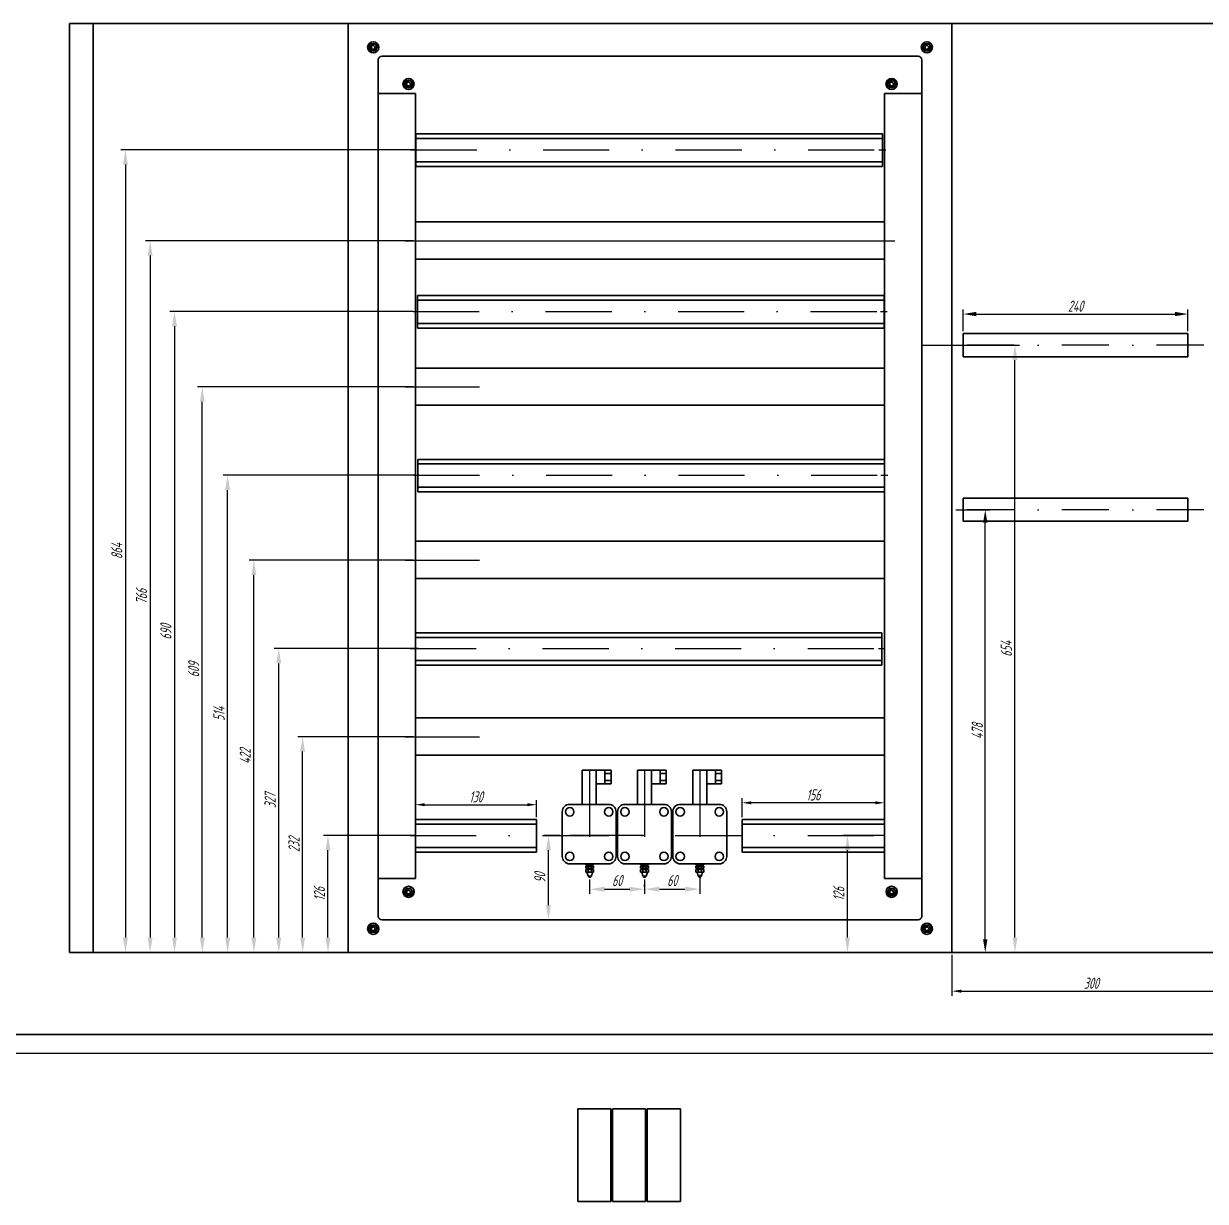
# Model space of a CAD drawing. Header units: millimetres. Extents: x 541 to 3142, y -35 to 600.
# Drawn here: x 1000 to 1318, y -34.9 to 282.1 of the extents above; entities that cross this region are included whole.
import ezdxf

# ---------------------------------------------------------------- set-up
doc = ezdxf.new("R2010")
doc.units = ezdxf.units.MM
doc.linetypes.add('DASHDOTX2', pattern=[50.8, 25.4, -12.7, 0, -12.7])
doc.layers.add('Тонкая', color=7, linetype='Continuous', lineweight=20)
doc.styles.get("Standard").update_dxf_attribs({"font": 'GOST_A.TTF', "width": 0.8, "oblique": 15, "height": 3})
doc.dimstyles.new('ISO-25', dxfattribs={"dimtxt": 3, "dimasz": 2.5, "dimexe": 1.25, "dimexo": 0.625, "dimtad": 1, "dimlfac": 4, "dimtxsty": 'Standard', "dimcen": 2.5, "dimadec": 0, "dimazin": 0, "dimtfac": 1, "dimtmove": 0, "dimatfit": 3, "dimfxl": 1.25, "dimlwd": 25, "dimarcsym": 0})

# ---------------------------------------------------------------- blocks, each defined once
blk = doc.blocks.new('*D99')
at = {"color": 0, "lineweight": -2}
for p, q in [((1250.81, 151.29), (1260, 151.29)), ((1250.41, 32.12), (1260, 32.12))]:
    blk.add_line(p, q, dxfattribs=at)
at = {"color": 0, "lineweight": 25}
blk.add_line((1258.75, 35.62), (1258.75, 147.79), dxfattribs=at)
at = {"color": 0}
for points in [[(1258.17, 147.79), (1259.33, 147.79), (1258.75, 151.29)], [(1258.17, 35.62), (1259.33, 35.62), (1258.75, 32.12)]]:
    blk.add_solid(points, dxfattribs=at)
at = {"layer": 'Defpoints', "color": 0}
for p in [(1250.18, 151.29), (1258.75, 151.29), (1249.78, 32.12)]:
    blk.add_point(p, dxfattribs=at)
at = {"color": 0, "insert": (1256.62, 91.7), "char_height": 3, "attachment_point": 5, "rotation": 90}
blk.add_mtext('478', dxfattribs=at)
blk = doc.blocks.new('*D96')
at = {"color": 0, "lineweight": -2}
for p, q in [((1241.56, 195.54), (1268, 195.54)), ((1241.16, 32.12), (1268, 32.12))]:
    blk.add_line(p, q, dxfattribs=at)
at = {"color": 0, "lineweight": 25}
blk.add_line((1266.75, 36.12), (1266.75, 191.54), dxfattribs=at)
at = {"color": 0}
for points in [[(1266.08, 191.54), (1267.42, 191.54), (1266.75, 195.54)], [(1266.08, 36.12), (1267.42, 36.12), (1266.75, 32.12)]]:
    blk.add_solid(points, dxfattribs=at)
at = {"layer": 'Defpoints', "color": 0}
for p in [(1240.93, 195.54), (1266.75, 195.54), (1240.53, 32.12)]:
    blk.add_point(p, dxfattribs=at)
at = {"color": 0, "insert": (1264.42, 113.83), "char_height": 3, "attachment_point": 5, "rotation": 90}
blk.add_mtext('654', dxfattribs=at)
blk = doc.blocks.new('*D100')
at = {"color": 0, "lineweight": -2}
for p, q in [((1252.81, 199.31), (1252.81, 205.2)), ((1313.28, 199.31), (1313.28, 205.2))]:
    blk.add_line(p, q, dxfattribs=at)
at = {"color": 0, "lineweight": 25}
blk.add_line((1256.31, 203.95), (1309.78, 203.95), dxfattribs=at)
at = {"color": 0}
for points in [[(1256.31, 204.54), (1256.31, 203.37), (1252.81, 203.95)], [(1309.78, 204.54), (1309.78, 203.37), (1313.28, 203.95)]]:
    blk.add_solid(points, dxfattribs=at)
at = {"layer": 'Defpoints', "color": 0}
for p in [(1313.28, 203.95), (1252.81, 198.69), (1313.28, 198.69)]:
    blk.add_point(p, dxfattribs=at)
at = {"color": 0, "insert": (1283.04, 206.08), "char_height": 3, "attachment_point": 5}
blk.add_mtext('240', dxfattribs=at)
blk = doc.blocks.new('*D111')
at = {"color": 0, "lineweight": -2}
for p, q in [((1086.66, 63.62), (1080.61, 63.62)), ((1086.66, 32.12), (1080.61, 32.12))]:
    blk.add_line(p, q, dxfattribs=at)
at = {"color": 0, "lineweight": 25}
blk.add_line((1081.86, 36.12), (1081.86, 59.62), dxfattribs=at)
at = {"color": 0}
for points in [[(1081.19, 59.62), (1082.53, 59.62), (1081.86, 63.62)], [(1081.19, 36.12), (1082.53, 36.12), (1081.86, 32.12)]]:
    blk.add_solid(points, dxfattribs=at)
at = {"layer": 'Defpoints', "color": 0}
for p in [(1081.86, 63.62), (1087.28, 63.62), (1087.28, 32.12)]:
    blk.add_point(p, dxfattribs=at)
at = {"color": 0, "insert": (1079.54, 47.87), "char_height": 3, "attachment_point": 5, "rotation": 90}
blk.add_mtext('126', dxfattribs=at)
blk = doc.blocks.new('*D112')
at = {"color": 0, "lineweight": -2}
for p, q in [((1104.78, 90.19), (1073.79, 90.19)), ((1086.66, 32.12), (1073.79, 32.12))]:
    blk.add_line(p, q, dxfattribs=at)
at = {"color": 0, "lineweight": 25}
blk.add_line((1075.04, 36.12), (1075.04, 86.19), dxfattribs=at)
at = {"color": 0}
for points in [[(1074.37, 86.19), (1075.7, 86.19), (1075.04, 90.19)], [(1074.37, 36.12), (1075.7, 36.12), (1075.04, 32.12)]]:
    blk.add_solid(points, dxfattribs=at)
at = {"layer": 'Defpoints', "color": 0}
for p in [(1075.04, 90.19), (1105.41, 90.19), (1087.28, 32.12)]:
    blk.add_point(p, dxfattribs=at)
at = {"color": 0, "insert": (1072.71, 61.15), "char_height": 3, "attachment_point": 5, "rotation": 90}
blk.add_mtext('232', dxfattribs=at)
blk = doc.blocks.new('*D113')
at = {"color": 0, "lineweight": -2}
for p, q in [((1104.78, 113.91), (1067.36, 113.91)), ((1086.66, 32.12), (1067.36, 32.12))]:
    blk.add_line(p, q, dxfattribs=at)
at = {"color": 0, "lineweight": 25}
blk.add_line((1068.61, 36.12), (1068.61, 109.91), dxfattribs=at)
at = {"color": 0}
for points in [[(1067.94, 109.91), (1069.27, 109.91), (1068.61, 113.91)], [(1067.94, 36.12), (1069.27, 36.12), (1068.61, 32.12)]]:
    blk.add_solid(points, dxfattribs=at)
at = {"layer": 'Defpoints', "color": 0}
for p in [(1068.61, 113.91), (1105.41, 113.91), (1087.28, 32.12)]:
    blk.add_point(p, dxfattribs=at)
at = {"color": 0, "insert": (1066.28, 73.02), "char_height": 3, "attachment_point": 5, "rotation": 90}
blk.add_mtext('327', dxfattribs=at)
blk = doc.blocks.new('*D114')
at = {"color": 0, "lineweight": -2}
for p, q in [((1104.78, 137.72), (1060.67, 137.72)), ((1086.66, 32.12), (1060.67, 32.12))]:
    blk.add_line(p, q, dxfattribs=at)
at = {"color": 0, "lineweight": 25}
blk.add_line((1061.92, 36.12), (1061.92, 133.72), dxfattribs=at)
at = {"color": 0}
for points in [[(1061.25, 133.72), (1062.58, 133.72), (1061.92, 137.72)], [(1061.25, 36.12), (1062.58, 36.12), (1061.92, 32.12)]]:
    blk.add_solid(points, dxfattribs=at)
at = {"layer": 'Defpoints', "color": 0}
for p in [(1061.92, 137.72), (1105.41, 137.72), (1087.28, 32.12)]:
    blk.add_point(p, dxfattribs=at)
at = {"color": 0, "insert": (1059.59, 84.92), "char_height": 3, "attachment_point": 5, "rotation": 90}
blk.add_mtext('422', dxfattribs=at)
blk = doc.blocks.new('*D115')
at = {"color": 0, "lineweight": -2}
for p, q in [((1104.78, 160.59), (1053.61, 160.59)), ((1086.66, 32.12), (1053.61, 32.12))]:
    blk.add_line(p, q, dxfattribs=at)
at = {"color": 0, "lineweight": 25}
blk.add_line((1054.86, 36.12), (1054.86, 156.59), dxfattribs=at)
at = {"color": 0}
for points in [[(1054.19, 156.59), (1055.52, 156.59), (1054.86, 160.59)], [(1054.19, 36.12), (1055.52, 36.12), (1054.86, 32.12)]]:
    blk.add_solid(points, dxfattribs=at)
at = {"layer": 'Defpoints', "color": 0}
for p in [(1054.86, 160.59), (1105.41, 160.59), (1087.28, 32.12)]:
    blk.add_point(p, dxfattribs=at)
at = {"color": 0, "insert": (1052.53, 96.36), "char_height": 3, "attachment_point": 5, "rotation": 90}
blk.add_mtext('514', dxfattribs=at)
blk = doc.blocks.new('*D116')
at = {"color": 0, "lineweight": -2}
for p, q in [((1104.78, 184.34), (1046.78, 184.34)), ((1086.66, 32.12), (1046.78, 32.12))]:
    blk.add_line(p, q, dxfattribs=at)
at = {"color": 0, "lineweight": 25}
blk.add_line((1048.03, 36.12), (1048.03, 180.34), dxfattribs=at)
at = {"color": 0}
for points in [[(1047.37, 180.34), (1048.7, 180.34), (1048.03, 184.34)], [(1047.37, 36.12), (1048.7, 36.12), (1048.03, 32.12)]]:
    blk.add_solid(points, dxfattribs=at)
at = {"layer": 'Defpoints', "color": 0}
for p in [(1048.03, 184.34), (1105.41, 184.34), (1087.28, 32.12)]:
    blk.add_point(p, dxfattribs=at)
at = {"color": 0, "insert": (1045.71, 108.23), "char_height": 3, "attachment_point": 5, "rotation": 90}
blk.add_mtext('609', dxfattribs=at)
blk = doc.blocks.new('*D124')
at = {"color": 0, "lineweight": -2}
for p, q in [((1152.28, 51.74), (1152.28, 47.89)), ((1167.06, 51.74), (1167.06, 47.89))]:
    blk.add_line(p, q, dxfattribs=at)
at = {"color": 0, "lineweight": 25}
blk.add_line((1156.28, 49.14), (1163.06, 49.14), dxfattribs=at)
at = {"color": 0}
for points in [[(1156.28, 49.81), (1156.28, 48.48), (1152.28, 49.14)], [(1163.06, 49.81), (1163.06, 48.48), (1167.06, 49.14)]]:
    blk.add_solid(points, dxfattribs=at)
at = {"layer": 'Defpoints', "color": 0}
for p in [(1152.28, 52.36), (1167.06, 52.36), (1167.06, 49.14)]:
    blk.add_point(p, dxfattribs=at)
at = {"color": 0, "insert": (1159.67, 51.47), "char_height": 3, "attachment_point": 5}
blk.add_mtext('60', dxfattribs=at)
blk = doc.blocks.new('*D125')
at = {"color": 0, "lineweight": -2}
for p, q in [((1181.94, 53.14), (1181.94, 47.91)), ((1167.06, 49.77), (1167.06, 50.41))]:
    blk.add_line(p, q, dxfattribs=at)
at = {"color": 0, "lineweight": 25}
blk.add_line((1171.06, 49.16), (1177.94, 49.16), dxfattribs=at)
at = {"color": 0}
for points in [[(1171.06, 49.82), (1171.06, 48.49), (1167.06, 49.16)], [(1177.94, 49.82), (1177.94, 48.49), (1181.94, 49.16)]]:
    blk.add_solid(points, dxfattribs=at)
at = {"layer": 'Defpoints', "color": 0}
for p in [(1181.94, 53.76), (1167.06, 49.14), (1181.94, 49.16)]:
    blk.add_point(p, dxfattribs=at)
at = {"color": 0, "insert": (1174.5, 51.48), "char_height": 3, "attachment_point": 5}
blk.add_mtext('60', dxfattribs=at)
blk = doc.blocks.new('*D126')
at = {"color": 0, "lineweight": -2}
for p, q in [((1144.29, 63.62), (1139.95, 63.62)), ((1146.92, 40.87), (1139.95, 40.87))]:
    blk.add_line(p, q, dxfattribs=at)
at = {"color": 0, "lineweight": 25}
blk.add_line((1141.2, 44.87), (1141.2, 59.62), dxfattribs=at)
at = {"color": 0}
for points in [[(1140.53, 59.62), (1141.86, 59.62), (1141.2, 63.62)], [(1140.53, 44.87), (1141.86, 44.87), (1141.2, 40.87)]]:
    blk.add_solid(points, dxfattribs=at)
at = {"layer": 'Defpoints', "color": 0}
for p in [(1141.2, 63.62), (1144.91, 63.62), (1147.54, 40.87)]:
    blk.add_point(p, dxfattribs=at)
at = {"color": 0, "insert": (1138.87, 52.24), "char_height": 3, "attachment_point": 5, "rotation": 90}
blk.add_mtext('90', dxfattribs=at)
blk = doc.blocks.new('*D128')
at = {"color": 0, "lineweight": -2}
for p, q in [((1231.6, 63.62), (1220.43, 63.62)), ((1249.46, 32.12), (1220.43, 32.12))]:
    blk.add_line(p, q, dxfattribs=at)
at = {"color": 0, "lineweight": 25}
blk.add_line((1221.68, 36.12), (1221.68, 59.62), dxfattribs=at)
at = {"color": 0}
for points in [[(1221.01, 59.62), (1222.34, 59.62), (1221.68, 63.62)], [(1221.01, 36.12), (1222.34, 36.12), (1221.68, 32.12)]]:
    blk.add_solid(points, dxfattribs=at)
at = {"layer": 'Defpoints', "color": 0}
for p in [(1221.68, 63.62), (1232.22, 63.62), (1250.09, 32.12)]:
    blk.add_point(p, dxfattribs=at)
at = {"color": 0, "insert": (1219.35, 47.87), "char_height": 3, "attachment_point": 5, "rotation": 90}
blk.add_mtext('126', dxfattribs=at)
blk = doc.blocks.new('*D135')
at = {"color": 0, "lineweight": -2}
for p, q in [((1249.78, 31.5), (1249.78, 20.45)), ((1324.78, 30.87), (1324.78, 20.45))]:
    blk.add_line(p, q, dxfattribs=at)
at = {"color": 0, "lineweight": 25}
blk.add_line((1252.28, 21.7), (1322.28, 21.7), dxfattribs=at)
at = {"color": 0}
for points in [[(1252.28, 22.12), (1252.28, 21.28), (1249.78, 21.7)], [(1322.28, 22.12), (1322.28, 21.28), (1324.78, 21.7)]]:
    blk.add_solid(points, dxfattribs=at)
at = {"layer": 'Defpoints', "color": 0}
for p in [(1249.78, 32.12), (1324.78, 31.5), (1324.78, 21.7)]:
    blk.add_point(p, dxfattribs=at)
at = {"color": 0, "insert": (1287.28, 23.83), "char_height": 3, "attachment_point": 5}
blk.add_mtext('300', dxfattribs=at)
blk = doc.blocks.new('*D143')
at = {"color": 0, "lineweight": -2}
for p, q in [((1104.78, 204.66), (1039.31, 204.66)), ((1086.66, 32.12), (1039.31, 32.12))]:
    blk.add_line(p, q, dxfattribs=at)
at = {"color": 0, "lineweight": 25}
blk.add_line((1040.56, 200.66), (1040.56, 36.12), dxfattribs=at)
at = {"color": 0}
for points in [[(1039.89, 200.66), (1041.22, 200.66), (1040.56, 204.66)], [(1039.89, 36.12), (1041.22, 36.12), (1040.56, 32.12)]]:
    blk.add_solid(points, dxfattribs=at)
at = {"layer": 'Defpoints', "color": 0}
for p in [(1105.41, 204.66), (1040.56, 32.12), (1087.28, 32.12)]:
    blk.add_point(p, dxfattribs=at)
at = {"color": 0, "insert": (1038.23, 118.39), "char_height": 3, "attachment_point": 5, "rotation": 90}
blk.add_mtext('690', dxfattribs=at)
blk = doc.blocks.new('*D144')
at = {"color": 0, "lineweight": -2}
for p, q in [((1104.78, 223.68), (1032.75, 223.68)), ((1086.66, 32.12), (1032.75, 32.12))]:
    blk.add_line(p, q, dxfattribs=at)
at = {"color": 0, "lineweight": 25}
blk.add_line((1034, 219.68), (1034, 36.12), dxfattribs=at)
at = {"color": 0}
for points in [[(1033.33, 219.68), (1034.66, 219.68), (1034, 223.68)], [(1033.33, 36.12), (1034.66, 36.12), (1034, 32.12)]]:
    blk.add_solid(points, dxfattribs=at)
at = {"layer": 'Defpoints', "color": 0}
for p in [(1105.41, 223.68), (1034, 32.12), (1087.28, 32.12)]:
    blk.add_point(p, dxfattribs=at)
at = {"color": 0, "insert": (1031.67, 127.9), "char_height": 3, "attachment_point": 5, "rotation": 90}
blk.add_mtext('766', dxfattribs=at)
blk = doc.blocks.new('*D145')
at = {"color": 0, "lineweight": -2}
for p, q in [((1104.78, 248.18), (1026.1, 248.18)), ((1086.66, 32.12), (1026.1, 32.12))]:
    blk.add_line(p, q, dxfattribs=at)
at = {"color": 0, "lineweight": 25}
blk.add_line((1027.35, 244.18), (1027.35, 36.12), dxfattribs=at)
at = {"color": 0}
for points in [[(1026.69, 244.18), (1028.02, 244.18), (1027.35, 248.18)], [(1026.69, 36.12), (1028.02, 36.12), (1027.35, 32.12)]]:
    blk.add_solid(points, dxfattribs=at)
at = {"layer": 'Defpoints', "color": 0}
for p in [(1105.41, 248.18), (1027.35, 32.12), (1087.28, 32.12)]:
    blk.add_point(p, dxfattribs=at)
at = {"color": 0, "insert": (1025.03, 140.15), "char_height": 3, "attachment_point": 5, "rotation": 90}
blk.add_mtext('864', dxfattribs=at)
blk = doc.blocks.new('*D147')
at = {"color": 0, "lineweight": -2}
for p, q in [((1105.41, 68.49), (1105.41, 73.14)), ((1137.98, 68.49), (1137.98, 73.14))]:
    blk.add_line(p, q, dxfattribs=at)
at = {"color": 0, "lineweight": 25}
blk.add_line((1107.91, 71.89), (1135.48, 71.89), dxfattribs=at)
at = {"color": 0}
for points in [[(1107.91, 72.31), (1107.91, 71.47), (1105.41, 71.89)], [(1135.48, 72.31), (1135.48, 71.47), (1137.98, 71.89)]]:
    blk.add_solid(points, dxfattribs=at)
at = {"layer": 'Defpoints', "color": 0}
for p in [(1137.98, 71.89), (1105.41, 67.87), (1137.98, 67.87)]:
    blk.add_point(p, dxfattribs=at)
at = {"color": 0, "insert": (1121.69, 74.02), "char_height": 3, "attachment_point": 5}
blk.add_mtext('130', dxfattribs=at)
blk = doc.blocks.new('*D149')
at = {"color": 0, "lineweight": -2}
for p, q in [((1193.32, 68.49), (1193.32, 73.65)), ((1231.65, 68.49), (1231.65, 73.65))]:
    blk.add_line(p, q, dxfattribs=at)
at = {"color": 0, "lineweight": 25}
blk.add_line((1229.15, 72.4), (1195.82, 72.4), dxfattribs=at)
at = {"color": 0}
for points in [[(1195.82, 72.81), (1195.82, 71.98), (1193.32, 72.4)], [(1229.15, 72.81), (1229.15, 71.98), (1231.65, 72.4)]]:
    blk.add_solid(points, dxfattribs=at)
at = {"layer": 'Defpoints', "color": 0}
for p in [(1193.32, 72.4), (1193.32, 67.87), (1231.65, 67.87)]:
    blk.add_point(p, dxfattribs=at)
at = {"color": 0, "insert": (1212.49, 74.52), "char_height": 3, "attachment_point": 5}
blk.add_mtext('156', dxfattribs=at)

msp = doc.modelspace()

# ---------------------------------------------------------------- linework, layer by layer
at = {"color": 7, "lineweight": 30}
for p, q in [((1012.2812, 282.121), (1012.2812, 32.121)), ((1087.2812, 282.121), (1012.2812, 282.121)), ((1012.2812, 282.121), (1012.2812, 32.121)), ((1018.6307, 282.121), (1018.6307, 32.121)), ((1087.2812, 32.121), (1087.2812, 282.121)), ((1087.2812, 282.121), (1249.7812, 282.121)), ((1249.7812, 282.121), (1249.7812, 32.121)), ((1249.7812, 282.121), (1324.7812, 282.121)), ((1095.4062, 272.371), (1095.4062, 41.871)), ((1095.4062, 272.371), (1095.4062, 41.871)), ((1096.4062, 273.371), (1240.6562, 273.371)), ((1096.4062, 273.371), (1240.6562, 273.371)), ((1241.6562, 272.371), (1241.6562, 41.871)), ((1241.6562, 272.371), (1241.6562, 63.7982)), ((1234.2662, 266.9392), (1232.4722, 266.9392)), ((1095.4062, 263.3429), (1105.4062, 263.3429)), ((1105.4062, 263.3429), (1105.4062, 52.0249)), ((1231.6562, 263.3429), (1241.6562, 263.3429)), ((1231.6562, 263.3429), (1231.6562, 52.0249)), ((1241.6562, 260.4508), (1241.6562, 41.871)), ((1231.0827, 252.4284), (1105.5401, 252.4284)), ((1105.5401, 252.4284), (1105.5401, 243.6784)), ((1231.0827, 252.4284), (1231.0827, 243.6784)), ((1231.0827, 251.1784), (1105.5401, 251.1784)), ((1231.0827, 244.9284), (1105.5401, 244.9284)), ((1231.0827, 243.6784), (1105.5401, 243.6784)), ((1105.4062, 228.7423), (1231.6562, 228.7423)), ((1105.4062, 218.7423), (1231.6562, 218.7423)), ((1231.5003, 208.9069), (1105.9577, 208.9069)), ((1105.9577, 208.9069), (1105.9577, 200.1569)), ((1231.5003, 207.6569), (1105.9577, 207.6569)), ((1231.5003, 208.9069), (1231.5003, 200.1569)), ((1231.5003, 201.4069), (1105.9577, 201.4069)), ((1231.5003, 200.1569), (1105.9577, 200.1569)), ((1313.2808, 198.6876), (1252.8074, 198.6876)), ((1252.8074, 198.6876), (1252.8074, 192.4376)), ((1313.2808, 198.6876), (1313.2808, 192.4376)), ((1313.2808, 192.4376), (1252.8074, 192.4376)), ((1105.4062, 189.4001), (1231.6562, 189.4001)), ((1105.4062, 179.4001), (1231.6562, 179.4001)), ((1231.6194, 164.8437), (1106.0768, 164.8437)), ((1106.0768, 164.8437), (1106.0768, 156.0937)), ((1231.6194, 163.5937), (1106.0768, 163.5937)), ((1231.6194, 164.8437), (1231.6194, 156.0937)), ((1231.6194, 157.3437), (1106.0768, 157.3437)), ((1231.6194, 156.0937), (1106.0768, 156.0937)), ((1313.2808, 154.4376), (1252.8074, 154.4376)), ((1252.8074, 154.4376), (1252.8074, 148.1876)), ((1313.2808, 154.4376), (1313.2808, 148.1876)), ((1313.2808, 148.1876), (1252.8074, 148.1876)), ((1105.4062, 142.7819), (1231.6562, 142.7819)), ((1105.4062, 142.7819), (1231.6562, 142.7819)), ((1105.4062, 132.7819), (1231.6562, 132.7819)), ((1105.4062, 132.7819), (1231.6562, 132.7819)), ((1105.4062, 132.7819), (1231.6562, 132.7819)), ((1230.9488, 118.16), (1105.4062, 118.16)), ((1105.4062, 118.16), (1105.4062, 109.41)), ((1230.9488, 118.16), (1230.9488, 109.41)), ((1230.9488, 116.91), (1105.4062, 116.91)), ((1230.9488, 110.66), (1105.4062, 110.66)), ((1230.9488, 109.41), (1105.4062, 109.41)), ((1105.4062, 95.248), (1231.6562, 95.248)), ((1105.4062, 85.248), (1231.6562, 85.248)), ((1105.4062, 67.8652), (1105.4062, 59.1152)), ((1137.9755, 67.8652), (1105.4062, 67.8652)), ((1137.9755, 59.1152), (1137.9755, 67.8652)), ((1231.6521, 67.8652), (1193.3245, 67.8652)), ((1193.3245, 67.8652), (1193.3245, 59.1152)), ((1137.9755, 66.6152), (1105.4062, 66.6152)), ((1231.6521, 66.6152), (1193.3245, 66.6152)), ((1137.9755, 60.3652), (1105.4062, 60.3652)), ((1137.9755, 59.1152), (1105.4062, 59.1152)), ((1193.2959, 60.3652), (1193.3245, 60.3652)), ((1231.6521, 60.3652), (1193.3245, 60.3652)), ((1231.6521, 59.1152), (1193.3245, 59.1152)), ((1193.3329, 60.3611), (1193.3329, 60.3611)), ((1193.3329, 59.1111), (1193.3329, 59.1111)), ((1151.2578, 55.9642), (1151.2578, 55.6642)), ((1151.2578, 55.6642), (1153.3578, 55.6642)), ((1151.5578, 55.3642), (1151.2578, 55.3642)), ((1151.2578, 55.3642), (1151.2578, 54.7642)), ((1151.2578, 54.7642), (1153.3578, 54.7642)), ((1151.5578, 54.4642), (1151.2578, 54.4642)), ((1151.2578, 54.4642), (1151.2578, 53.7642)), ((1153.3578, 55.3642), (1151.5578, 55.3642)), ((1153.3578, 54.4642), (1151.5578, 54.4642)), ((1151.7578, 55.6642), (1151.7578, 55.3642)), ((1151.7578, 55.3642), (1152.8578, 55.3642)), ((1151.7578, 54.7642), (1151.7578, 54.4642)), ((1151.7578, 54.4642), (1152.8578, 54.4642)), ((1151.7578, 54.4642), (1152.8578, 54.4642)), ((1151.8578, 55.3642), (1151.8578, 54.7642)), ((1151.8578, 54.4642), (1151.8578, 53.7642)), ((1152.7578, 55.3642), (1152.7578, 54.7642)), ((1152.7578, 54.4642), (1152.7578, 53.7642)), ((1152.8578, 55.3642), (1152.8578, 55.6642)), ((1152.8578, 54.4642), (1152.8578, 54.7642)), ((1153.3578, 55.6642), (1153.3578, 55.9642)), ((1153.3578, 54.7642), (1153.3578, 55.3642)), ((1153.3578, 53.7642), (1153.3578, 54.4642)), ((1166.0078, 55.9642), (1166.0078, 55.6642)), ((1166.0078, 55.6642), (1168.1078, 55.6642)), ((1166.3078, 55.3642), (1166.0078, 55.3642)), ((1166.0078, 55.3642), (1166.0078, 54.7642)), ((1166.0078, 54.7642), (1168.1078, 54.7642)), ((1166.3078, 54.4642), (1166.0078, 54.4642)), ((1166.0078, 54.4642), (1166.0078, 53.7642)), ((1168.1078, 55.3642), (1166.3078, 55.3642)), ((1168.1078, 54.4642), (1166.3078, 54.4642)), ((1166.5078, 55.6642), (1166.5078, 55.3642)), ((1166.5078, 55.3642), (1167.6078, 55.3642)), ((1166.5078, 54.7642), (1166.5078, 54.4642)), ((1166.5078, 54.4642), (1167.6078, 54.4642)), ((1166.5078, 54.4642), (1167.6078, 54.4642)), ((1166.6078, 55.3642), (1166.6078, 54.7642)), ((1166.6078, 54.4642), (1166.6078, 53.7642)), ((1167.5078, 55.3642), (1167.5078, 54.7642)), ((1167.5078, 54.4642), (1167.5078, 53.7642)), ((1167.6078, 55.3642), (1167.6078, 55.6642)), ((1167.6078, 54.4642), (1167.6078, 54.7642)), ((1168.1078, 55.6642), (1168.1078, 55.9642)), ((1168.1078, 54.7642), (1168.1078, 55.3642)), ((1168.1078, 53.7642), (1168.1078, 54.4642)), ((1180.8879, 55.9642), (1180.8879, 55.6642)), ((1180.8879, 55.6642), (1182.9879, 55.6642)), ((1181.1879, 55.3642), (1180.8879, 55.3642)), ((1180.8879, 55.3642), (1180.8879, 54.7642)), ((1180.8879, 54.7642), (1182.9879, 54.7642)), ((1181.1879, 54.4642), (1180.8879, 54.4642)), ((1180.8879, 54.4642), (1180.8879, 53.7642)), ((1182.9879, 55.3642), (1181.1879, 55.3642)), ((1182.9879, 54.4642), (1181.1879, 54.4642)), ((1181.3879, 55.6642), (1181.3879, 55.3642)), ((1181.3879, 55.3642), (1182.4879, 55.3642)), ((1181.3879, 54.7642), (1181.3879, 54.4642)), ((1181.3879, 54.4642), (1182.4879, 54.4642)), ((1181.3879, 54.4642), (1182.4879, 54.4642)), ((1181.4879, 55.3642), (1181.4879, 54.7642)), ((1181.4879, 54.4642), (1181.4879, 53.7642)), ((1182.3879, 55.3642), (1182.3879, 54.7642)), ((1182.3879, 54.4642), (1182.3879, 53.7642)), ((1182.4879, 55.3642), (1182.4879, 55.6642)), ((1182.4879, 54.4642), (1182.4879, 54.7642)), ((1182.9879, 55.6642), (1182.9879, 55.9642)), ((1182.9879, 54.7642), (1182.9879, 55.3642)), ((1182.9879, 53.7642), (1182.9879, 54.4642)), ((1095.4062, 52.0249), (1105.4062, 52.0249)), ((1151.2578, 53.7642), (1153.3578, 53.7642)), ((1151.8578, 52.6642), (1151.5578, 53.7642)), ((1151.8578, 52.6642), (1152.7578, 52.6642)), ((1152.0578, 52.6642), (1152.0578, 52.3642)), ((1152.0578, 52.3642), (1152.5578, 52.3642)), ((1152.5578, 52.3642), (1152.5578, 52.6642)), ((1152.7578, 52.6642), (1153.0578, 53.7642)), ((1166.0078, 53.7642), (1168.1078, 53.7642)), ((1166.6078, 52.6642), (1166.3078, 53.7642)), ((1166.6078, 52.6642), (1167.5078, 52.6642)), ((1166.8078, 52.6642), (1166.8078, 52.3642)), ((1166.8078, 52.3642), (1167.3078, 52.3642)), ((1167.3078, 52.3642), (1167.3078, 52.6642)), ((1167.5078, 52.6642), (1167.8078, 53.7642)), ((1180.8879, 53.7642), (1182.9879, 53.7642)), ((1181.4879, 52.6642), (1181.1879, 53.7642)), ((1181.4879, 52.6642), (1182.3879, 52.6642)), ((1181.6879, 52.6642), (1181.6879, 52.3642)), ((1181.6879, 52.3642), (1182.1879, 52.3642)), ((1182.1879, 52.3642), (1182.1879, 52.6642)), ((1182.3879, 52.6642), (1182.6879, 53.7642)), ((1231.6562, 52.0249), (1241.6562, 52.0249)), ((1096.4062, 40.871), (1240.6562, 40.871)), ((1240.6562, 40.871), (1096.4062, 40.871)), ((1087.2812, 32.121), (1012.2812, 32.121)), ((1249.7812, 32.121), (1087.2812, 32.121)), ((1249.7812, 32.121), (1324.7812, 32.121)), ((1769.3305, 10), (953.3305, 10))]:
    msp.add_line(p, q, dxfattribs=at)
at = {"color": 7}
for p, q in [((1105.5401, 248.1792), (1102.0665, 248.1792)), ((1230.1527, 248.1792), (1231.9668, 248.1792)), ((1102.6203, 223.6797), (1122.6215, 223.6797)), ((1102.6203, 223.6797), (1122.6215, 223.6797)), ((1122.6215, 223.6797), (1234.4124, 223.6797)), ((1230.5702, 204.6576), (1232.3844, 204.6576)), ((1102.6203, 184.3375), (1122.6215, 184.3375)), ((1105.5252, 160.5945), (1102.0517, 160.5945)), ((1230.6893, 160.5945), (1232.5035, 160.5945)), ((1102.6203, 137.7193), (1122.6215, 137.7193)), ((1095.4062, 130.1955), (1095.4062, 41.871)), ((1106.2282, 113.9108), (1100.6383, 113.9108)), ((1230.0187, 113.9108), (1231.8329, 113.9108)), ((1105.4062, 85.248), (1105.4062, 95.248)), ((1102.6203, 90.1854), (1122.6215, 90.1854)), ((1012.2812, 32.121), (1012.2812, 71.9534)), ((1105.4062, 67.8652), (1137.9755, 67.8652)), ((1193.3245, 67.8652), (1193.3245, 59.1152)), ((1231.6521, 67.8652), (1231.6521, 59.1152)), ((1105.4062, 63.616), (1085.2899, 63.616)), ((1166.938, 63.616), (1146.8218, 63.616)), ((1152.2844, 63.616), (1152.2844, 63.616)), ((1136.8936, 40.871), (1225.7728, 40.871)), ((933.3305, 5), (1774.3305, 5))]:
    msp.add_line(p, q, dxfattribs=at)
at = {"color": 7, "linetype": 'DASHDOTX2', "ltscale": 0.7}
for p, q in [((1104.1113, 248.1792), (1232.0475, 248.1792)), ((1104.7812, 204.6576), (1232.7174, 204.6576)), ((1104.9002, 160.5945), (1232.8364, 160.5945)), ((1103.9773, 113.9108), (1231.9135, 113.9108)), ((1152.2844, 81.0265), (1152.2844, 51.2765)), ((1167.0598, 81.0265), (1167.0598, 51.2765)), ((1181.9445, 81.0265), (1181.9445, 51.2765)), ((1103.9773, 63.616), (1231.9135, 63.616))]:
    msp.add_line(p, q, dxfattribs=at)
at = {"color": 7, "linetype": 'DASHDOTX2', "ltscale": 0.5}
for p, q in [((1317.5447, 195.5358), (1250.1823, 195.5358)), ((1317.5447, 151.2858), (1250.1823, 151.2858))]:
    msp.add_line(p, q, dxfattribs=at)
at = {"color": 250, "lineweight": 30}
for p, q in [((1149.073, -9.9746), (1149.073, -34.8768)), ((1158.0172, -9.9975), (1149.073, -9.9975)), ((1158.0172, -34.8768), (1158.0172, -9.9975)), ((1158.4097, -9.9746), (1158.4097, -34.8768)), ((1167.3539, -9.9975), (1158.4097, -9.9975)), ((1167.3539, -34.8768), (1167.3539, -9.9975)), ((1167.7463, -9.9746), (1167.7463, -34.8768)), ((1176.6905, -9.9975), (1167.7463, -9.9975)), ((1176.6905, -34.8768), (1176.6905, -9.9975)), ((1149.073, -34.8768), (1158.0172, -34.8768)), ((1158.4097, -34.8768), (1167.3539, -34.8768)), ((1167.7463, -34.8768), (1176.6905, -34.8768))]:
    msp.add_line(p, q, dxfattribs=at)
at = {"color": 7, "lineweight": 30}
for points in [[(1093.3689, 276.6918), (1092.8809, 275.6453), (1093.5432, 274.6995), (1094.6935, 274.8001), (1095.1815, 275.8466), (1094.5192, 276.7925)], [(1093.3689, 276.6918), (1092.8809, 275.6453), (1093.5432, 274.6995), (1094.6935, 274.8001), (1095.1815, 275.8466), (1094.5192, 276.7925)], [(1242.3689, 276.6918), (1241.8809, 275.6453), (1242.5432, 274.6995), (1243.6935, 274.8001), (1244.1815, 275.8466), (1243.5192, 276.7925)], [(1242.3689, 276.6918), (1241.8809, 275.6453), (1242.5432, 274.6995), (1243.6935, 274.8001), (1244.1815, 275.8466), (1243.5192, 276.7925)], [(1102.8689, 266.8168), (1102.3809, 265.7703), (1103.0432, 264.8245), (1104.1935, 264.9251), (1104.6815, 265.9716), (1104.0192, 266.9175)], [(1232.8689, 266.8168), (1232.3809, 265.7703), (1233.0432, 264.8245), (1234.1935, 264.9251), (1234.6815, 265.9716), (1234.0192, 266.9175)], [(1102.8689, 49.3168), (1102.3809, 48.2703), (1103.0432, 47.3245), (1104.1935, 47.4251), (1104.6815, 48.4716), (1104.0192, 49.4175)], [(1232.8689, 49.3168), (1232.3809, 48.2703), (1233.0432, 47.3245), (1234.1935, 47.4251), (1234.6815, 48.4716), (1234.0192, 49.4175)], [(1093.3689, 39.4418), (1092.8809, 38.3953), (1093.5432, 37.4495), (1094.6935, 37.5501), (1095.1815, 38.5966), (1094.5192, 39.5425)], [(1093.3689, 39.4418), (1092.8809, 38.3953), (1093.5432, 37.4495), (1094.6935, 37.5501), (1095.1815, 38.5966), (1094.5192, 39.5425)], [(1242.3689, 39.4418), (1241.8809, 38.3953), (1242.5432, 37.4495), (1243.6935, 37.5501), (1244.1815, 38.5966), (1243.5192, 39.5425)], [(1242.3689, 39.4418), (1241.8809, 38.3953), (1242.5432, 37.4495), (1243.6935, 37.5501), (1244.1815, 38.5966), (1243.5192, 39.5425)]]:
    msp.add_lwpolyline(points, close=True, dxfattribs=at)
for centre, radius in [((1094.0312, 275.746), 1.5), ((1094.0312, 275.746), 1.5), ((1094.0312, 275.746), 1), ((1094.0312, 275.746), 1), ((1094.0312, 275.746), 1), ((1094.0312, 275.746), 1), ((1094.0312, 275.746), 1), ((1094.0312, 275.746), 1), ((1243.0312, 275.746), 1.5), ((1243.0312, 275.746), 1.5), ((1243.0312, 275.746), 1), ((1243.0312, 275.746), 1), ((1243.0312, 275.746), 1), ((1243.0312, 275.746), 1), ((1243.0312, 275.746), 1), ((1243.0312, 275.746), 1), ((1094.0312, 275.746), 0.5), ((1094.0312, 275.746), 0.5), ((1243.0312, 275.746), 0.5), ((1243.0312, 275.746), 0.5), ((1103.5312, 265.871), 1.5), ((1233.5312, 265.871), 1.5), ((1103.5312, 265.871), 1), ((1103.5312, 265.871), 1), ((1103.5312, 265.871), 1), ((1103.5312, 265.871), 0.5), ((1233.5312, 265.871), 1), ((1233.5312, 265.871), 1), ((1233.5312, 265.871), 1), ((1233.5312, 265.871), 0.5), ((1103.5456, 48.4381), 1.5), ((1103.5312, 48.371), 1), ((1103.5312, 48.371), 1), ((1103.5312, 48.371), 1), ((1103.5312, 48.371), 0.5), ((1233.5456, 48.4381), 1.5), ((1233.5312, 48.371), 1), ((1233.5312, 48.371), 1), ((1233.5312, 48.371), 1), ((1233.5312, 48.371), 0.5), ((1094.0312, 38.496), 1.5), ((1094.0312, 38.496), 1.5), ((1094.0312, 38.496), 1), ((1094.0312, 38.496), 1), ((1094.0312, 38.496), 1), ((1094.0312, 38.496), 1), ((1094.0312, 38.496), 1), ((1094.0312, 38.496), 1), ((1094.0312, 38.496), 0.5), ((1094.0312, 38.496), 0.5), ((1243.0312, 38.496), 1.5), ((1243.0312, 38.496), 1.5), ((1243.0312, 38.496), 1), ((1243.0312, 38.496), 1), ((1243.0312, 38.496), 1), ((1243.0312, 38.496), 1), ((1243.0312, 38.496), 1), ((1243.0312, 38.496), 1), ((1243.0312, 38.496), 0.5), ((1243.0312, 38.496), 0.5)]:
    msp.add_circle(centre, radius, dxfattribs=at)
at = {"color": 7}
for centre in [(1094.0312, 275.746), (1094.0312, 275.746), (1243.0312, 275.746), (1243.0312, 275.746), (1103.5312, 265.871), (1233.5312, 265.871), (1103.5312, 48.371), (1233.5312, 48.371), (1094.0312, 38.496), (1094.0312, 38.496), (1243.0312, 38.496), (1243.0312, 38.496)]:
    msp.add_arc(centre, 0.6127, 77.654356, 9.494214, dxfattribs=at)
at = {"color": 7, "lineweight": 30}
for centre, start, end in [((1096.4062, 272.371), 90, 180), ((1096.4062, 272.371), 90, 180), ((1240.6562, 272.371), 0, 90), ((1240.6562, 272.371), 0, 90), ((1096.4062, 41.871), 180, 270), ((1096.4062, 41.871), 180, 270), ((1240.6562, 41.871), 270, 0), ((1240.6562, 41.871), 270, 0)]:
    msp.add_arc(centre, 1, start, end, dxfattribs=at)
at = {"layer": 'Тонкая', "color": 7, "lineweight": 30}
for p, q in [((1150.286, 81.2243), (1158.036, 81.2243)), ((1150.286, 81.2243), (1150.286, 71.9743)), ((1154.036, 81.2243), (1154.036, 71.9743)), ((1156.3672, 81.2243), (1156.3672, 77.4743)), ((1156.3672, 80.2868), (1158.036, 80.2868)), ((1158.036, 77.4743), (1158.036, 81.2243)), ((1165.1592, 81.2243), (1172.9092, 81.2243)), ((1165.1592, 81.2243), (1165.1592, 71.9743)), ((1168.9092, 81.2243), (1168.9092, 71.9743)), ((1171.2405, 81.2243), (1171.2405, 77.4743)), ((1171.2405, 80.2868), (1172.9092, 80.2868)), ((1172.9092, 77.4743), (1172.9092, 81.2243)), ((1180.0393, 81.2243), (1187.7893, 81.2243)), ((1180.0393, 81.2243), (1180.0393, 71.9743)), ((1183.7893, 81.2243), (1183.7893, 71.9743)), ((1186.1205, 81.2243), (1186.1205, 77.4743)), ((1186.1205, 80.2868), (1187.7893, 80.2868)), ((1187.7893, 77.4743), (1187.7893, 81.2243)), ((1154.036, 77.4743), (1158.036, 77.4743)), ((1156.3672, 78.4118), (1158.036, 78.4118)), ((1168.9092, 77.4743), (1172.9092, 77.4743)), ((1171.2405, 78.4118), (1172.9092, 78.4118)), ((1183.7893, 77.4743), (1187.7893, 77.4743)), ((1186.1205, 78.4118), (1187.7893, 78.4118)), ((1144.911, 69.9743), (1144.911, 57.9743)), ((1157.411, 71.9743), (1146.911, 71.9743)), ((1159.411, 57.9743), (1159.411, 69.9743)), ((1159.7842, 69.9743), (1159.7842, 57.9743)), ((1172.2842, 71.9743), (1161.7842, 71.9743)), ((1174.2842, 57.9743), (1174.2842, 69.9743)), ((1174.6643, 69.9743), (1174.6643, 57.9743)), ((1187.1643, 71.9743), (1176.6643, 71.9743)), ((1189.1643, 57.9743), (1189.1643, 69.9743)), ((1146.911, 55.9743), (1157.411, 55.9743)), ((1161.7842, 55.9743), (1172.2842, 55.9743)), ((1176.6643, 55.9743), (1187.1643, 55.9743))]:
    msp.add_line(p, q, dxfattribs=at)
for centre in [(1146.911, 69.9743), (1157.411, 69.9743), (1161.7842, 69.9743), (1172.2842, 69.9743), (1176.6643, 69.9743), (1187.1643, 69.9743), (1146.911, 57.9743), (1157.411, 57.9743), (1161.7842, 57.9743), (1172.2842, 57.9743), (1176.6643, 57.9743), (1187.1643, 57.9743)]:
    msp.add_circle(centre, 1.1462, dxfattribs=at)
for centre, start, end in [((1146.911, 69.9743), 90, 180), ((1157.411, 69.9743), 0, 90), ((1161.7842, 69.9743), 90, 180), ((1172.2842, 69.9743), 0, 90), ((1176.6643, 69.9743), 90, 180), ((1187.1643, 69.9743), 0, 90), ((1146.911, 57.9743), 180, 270), ((1157.411, 57.9743), 270, 0), ((1161.7842, 57.9743), 180, 270), ((1172.2842, 57.9743), 270, 0), ((1176.6643, 57.9743), 180, 270), ((1187.1643, 57.9743), 270, 0)]:
    msp.add_arc(centre, 2, start, end, dxfattribs=at)

# ---------------------------------------------------------------- dimensions: what is measured, and where the dimension line sits
at = {"color": 7}
for base, p1, p2, text, override, picture, middle in [((1027.3527, 32.121), (1105.4062, 248.1792), (1087.2812, 32.121), '864', {"dimtxt": 3.5, "dimasz": 4, "dimgap": 0.825}, '*D145', (1025.0266, 140.1501)), ((1033.9967, 32.121), (1105.4062, 223.6797), (1087.2812, 32.121), '766', {"dimtxt": 3.5, "dimasz": 4, "dimgap": 0.825}, '*D144', (1031.6707, 127.9003)), ((1040.5571, 32.121), (1105.4062, 204.6576), (1087.2812, 32.121), '690', {"dimtxt": 3.5, "dimasz": 4, "dimgap": 0.825}, '*D143', (1038.231, 118.3893)), ((1266.75, 195.5358), (1240.5312, 32.121), (1240.9323, 195.5358), '654', {"dimtxt": 3.5, "dimasz": 4, "dimgap": 0.825}, '*D96', (1264.4239, 113.8284)), ((1048.032, 184.3375), (1087.2812, 32.121), (1105.4062, 184.3375), '609', {"dimtxt": 3.5, "dimasz": 4, "dimgap": 0.825}, '*D116', (1045.7059, 108.2292)), ((1054.858, 160.5945), (1087.2812, 32.121), (1105.4062, 160.5945), '514', {"dimtxt": 3.5, "dimasz": 4, "dimgap": 0.825}, '*D115', (1052.532, 96.3577)), ((1258.75, 151.2858), (1249.7812, 32.121), (1250.1823, 151.2858), '478', {"dimtxt": 3, "dimasz": 3.5}, '*D99', (1256.6239, 91.7034)), ((1061.9164, 137.7193), (1087.2812, 32.121), (1105.4062, 137.7193), '422', {"dimtxt": 3.5, "dimasz": 4, "dimgap": 0.825}, '*D114', (1059.5903, 84.9201)), ((1068.6067, 113.9108), (1087.2812, 32.121), (1105.4062, 113.9108), '327', {"dimtxt": 3.5, "dimasz": 4, "dimgap": 0.825}, '*D113', (1066.2806, 73.0159)), ((1075.0373, 90.1854), (1087.2812, 32.121), (1105.4062, 90.1854), '232', {"dimtxt": 3.5, "dimasz": 4, "dimgap": 0.825}, '*D112', (1072.7112, 61.1532)), ((1081.8613, 63.616), (1087.2812, 32.121), (1087.2812, 63.616), '126', {"dimtxt": 3.5, "dimasz": 4, "dimgap": 0.825}, '*D111', (1079.5352, 47.8685)), ((1141.1971, 63.616), (1147.5421, 40.871), (1144.911, 63.616), '90', {"dimtxt": 3.5, "dimasz": 4, "dimgap": 0.825}, '*D126', (1138.871, 52.2435)), ((1221.677, 63.616), (1250.0883, 32.121), (1232.2207, 63.616), '126', {"dimtxt": 3.5, "dimasz": 4, "dimgap": 0.825}, '*D128', (1219.3509, 47.8685))]:
    dim = msp.add_linear_dim(base=base, p1=p1, p2=p2, angle=90, text=text, dimstyle='ISO-25', override=override, dxfattribs=at)
    dim.commit()
    dim.dimension.update_dxf_attribs({"geometry": picture, "text_midpoint": middle})
for base, p1, p2, text, override, picture, middle in [((1313.2808, 203.9534), (1252.8074, 198.6876), (1313.2808, 198.6876), '240', {"dimtxt": 3, "dimasz": 3.5}, '*D100', (1283.0441, 206.0795)), ((1167.0598, 49.1418), (1152.2844, 52.3642), (1167.0598, 52.3642), '60', {"dimtxt": 3.5, "dimasz": 4, "dimgap": 0.825}, '*D124', (1159.6721, 51.4678)), ((1181.9445, 49.157), (1167.0598, 49.1418), (1181.9445, 53.7642), '60', {"dimtxt": 3.5, "dimasz": 4, "dimgap": 0.825}, '*D125', (1174.5021, 51.483))]:
    dim = msp.add_linear_dim(base=base, p1=p1, p2=p2, text=text, dimstyle='ISO-25', override=override, dxfattribs=at)
    dim.commit()
    dim.dimension.update_dxf_attribs({"geometry": picture, "text_midpoint": middle})
for base, p1, p2, text, picture, middle in [((1193.3245, 72.3976), (1231.6521, 67.8652), (1193.3245, 67.8652), '156', '*D149', (1212.4883, 74.5236)), ((1137.9755, 71.8901), (1105.4062, 67.8652), (1137.9755, 67.8652), '130', '*D147', (1121.6908, 74.0162))]:
    dim = msp.add_linear_dim(base=base, p1=p1, p2=p2, text=text, dimstyle='ISO-25', dxfattribs=at)
    dim.commit()
    dim.dimension.update_dxf_attribs({"geometry": picture, "text_midpoint": middle})
dim = msp.add_linear_dim(base=(1324.7812, 21.7014), p1=(1249.7812, 32.121), p2=(1324.7812, 31.496), dimstyle='ISO-25', dxfattribs=at)
dim.commit()
dim.dimension.update_dxf_attribs({"geometry": '*D135', "text_midpoint": (1287.2812, 23.8275)})

doc.saveas('drawing.dxf')
